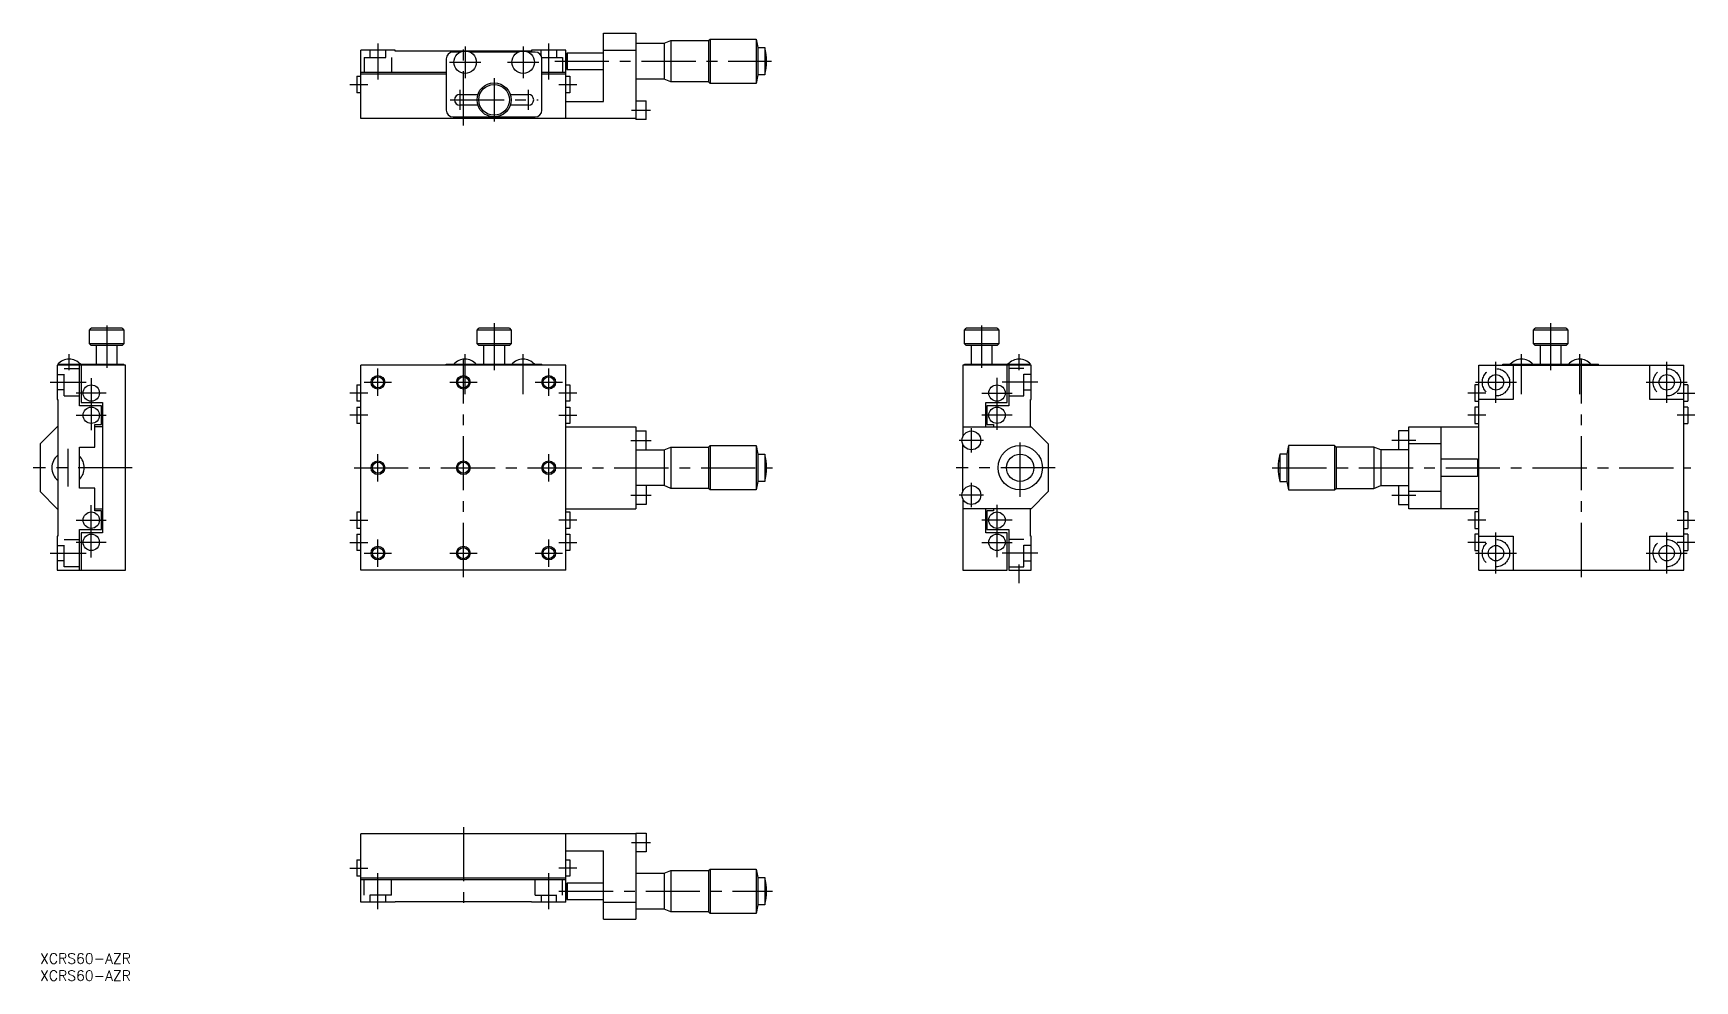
# Model space of a CAD drawing. Extents: x -2 to 484, y -8 to 269.
import ezdxf

# ---------------------------------------------------------------- set-up
doc = ezdxf.new("R2010")
doc.units = 0
doc.header["$LTSCALE"] = 0.5
doc.linetypes.add('CENTER', pattern=[50.8, 31.75, -6.35, 6.35, -6.35])
doc.linetypes.add('DASHED', pattern=[19.05, 12.7, -6.35])
for name, color, linetype in [('MSM_CENTER', 1, 'CENTER'), ('MSM_CONTINUOUS', 7, 'CONTINUOUS'), ('MSM_DASHED', 4, 'DASHED'), ('MSM_NARROW', 5, 'CONTINUOUS'), ('MSM_PART_NUMBER', 7, 'CONTINUOUS')]:
    doc.layers.add(name, color=color, linetype=linetype)
doc.styles.get("Standard").update_dxf_attribs({"font": 'txt.shx', "height": 3, "bigfont": 'bigfont.shx'})

# ---------------------------------------------------------------- blocks, each defined once
blk = doc.blocks.new('*U2')
at = {"layer": 'MSM_PART_NUMBER'}
blk.add_text('XCRS60-AZR', height=3, dxfattribs=at).set_placement((0, -3))
blk = doc.blocks.new('*U3')
at = {"layer": 'MSM_PART_NUMBER'}
blk.add_text('XCRS60-AZR', height=3, dxfattribs=at).set_placement((0, -8))

msp = doc.modelspace()

# ---------------------------------------------------------------- linework, layer by layer
at = {"layer": 'MSM_CENTER'}
for p, q in [((98.92, 266.35), (98.92, 255.85)), ((123.92, 242.35), (123.92, 266.35)), ((124.42, 265.46), (124.42, 256.24)), ((141.42, 265.46), (141.42, 256.24)), ((148.92, 255.85), (148.92, 266.35)), ((119.82, 260.85), (129.03, 260.85)), ((136.82, 260.85), (146.03, 260.85)), ((150.67, 261.15), (214.17, 261.15)), ((90.72, 254.35), (95.92, 254.35)), ((132.92, 256.16), (132.92, 243.54)), ((151.92, 254.35), (157.12, 254.35)), ((120.02, 249.85), (145.83, 249.85)), ((122.92, 252.76), (122.92, 246.94)), ((142.92, 252.76), (142.92, 246.94)), ((173.12, 246.85), (178.73, 246.85)), ((19.5, 183.77), (19.5, 171.38)), ((132.92, 184.44), (132.92, 170.71)), ((275.65, 183.77), (275.65, 171.38)), ((442.23, 184.44), (442.23, 170.71)), ((8.5, 170.68), (8.5, 175.44)), ((124.42, 163.75), (124.42, 175.44)), ((141.42, 163.75), (141.42, 175.44)), ((286.65, 170.68), (286.65, 175.44)), ((433.73, 163.75), (433.73, 175.44)), ((450.73, 163.75), (450.73, 175.44)), ((98.92, 163.18), (98.92, 171.18)), ((123.92, 110.17), (123.92, 174.18)), ((148.92, 163.18), (148.92, 171.18)), ((426.23, 161.18), (426.23, 173.18)), ((451.23, 110.17), (451.23, 174.18)), ((476.23, 161.18), (476.23, 173.18)), ((3, 167.17), (13.5, 167.17)), ((15, 168.43), (15, 153.12)), ((94.92, 167.17), (102.92, 167.17)), ((119.92, 167.17), (127.92, 167.17)), ((144.92, 167.17), (152.92, 167.17)), ((280.15, 153.23), (280.15, 168.53)), ((292.15, 167.17), (281.65, 167.17)), ((420.23, 167.17), (432.23, 167.17)), ((470.23, 167.17), (482.23, 167.17)), ((19.4, 164.02), (10.6, 164.02)), ((95.92, 164.02), (90.72, 164.02)), ((157.12, 164.02), (151.92, 164.02)), ((275.75, 164.02), (284.55, 164.02)), ((423.23, 164.02), (418.03, 164.02)), ((479.23, 164.02), (484.43, 164.02)), ((10.6, 157.53), (19.4, 157.53)), ((95.92, 157.53), (90.72, 157.53)), ((151.92, 157.53), (157.12, 157.53)), ((284.55, 157.53), (275.75, 157.53)), ((423.23, 157.53), (418.03, 157.53)), ((484.43, 157.53), (479.23, 157.53)), ((272.65, 146.63), (272.65, 153.72)), ((8.2, 136.63), (8.2, 147.72)), ((98.92, 138.17), (98.92, 146.17)), ((148.92, 138.17), (148.92, 146.17)), ((172.96, 150.18), (178.89, 150.18)), ((276.2, 150.18), (269.1, 150.18)), ((286.95, 133.68), (286.95, 150.68)), ((402.73, 150.18), (395.73, 150.18)), ((27, 142.17), (-2, 142.17)), ((91.92, 142.17), (214.43, 142.17)), ((297.15, 142.17), (268.15, 142.17)), ((360.72, 142.17), (483.23, 142.17)), ((272.65, 130.63), (272.65, 137.72)), ((172.96, 134.18), (178.89, 134.18)), ((276.2, 134.18), (269.1, 134.18)), ((395.73, 134.18), (402.73, 134.18)), ((10.6, 126.83), (19.4, 126.83)), ((15, 115.93), (15, 131.23)), ((90.72, 126.83), (95.92, 126.83)), ((157.12, 126.83), (151.92, 126.83)), ((284.55, 126.83), (275.75, 126.83)), ((280.15, 116.03), (280.15, 131.32)), ((423.23, 126.83), (418.03, 126.83)), ((479.23, 126.83), (484.43, 126.83)), ((426.23, 111.17), (426.23, 123.18)), ((476.23, 111.17), (476.23, 123.18)), ((3, 117.17), (13.5, 117.17)), ((19.4, 120.33), (10.6, 120.33)), ((90.72, 120.33), (95.92, 120.33)), ((94.92, 117.17), (102.92, 117.17)), ((98.92, 113.17), (98.92, 121.17)), ((119.92, 117.17), (127.92, 117.17)), ((144.92, 117.17), (152.92, 117.17)), ((148.92, 113.17), (148.92, 121.17)), ((151.92, 120.33), (157.12, 120.33)), ((275.75, 120.33), (284.55, 120.33)), ((292.15, 117.17), (281.65, 117.17)), ((423.23, 120.33), (418.03, 120.33)), ((420.23, 117.17), (432.23, 117.17)), ((470.23, 117.17), (482.23, 117.17)), ((484.43, 120.33), (479.23, 120.33)), ((286.65, 108.37), (286.65, 113.88)), ((123.92, 37), (123.92, 13)), ((173.12, 32.5), (178.73, 32.5)), ((90.72, 25), (95.92, 25)), ((157.12, 25), (151.92, 25)), ((98.92, 13), (98.92, 23.5)), ((148.92, 13), (148.92, 23.5)), ((151.92, 18.2), (214.43, 18.2))]:
    msp.add_line(p, q, dxfattribs=at)
at = {"layer": 'MSM_CONTINUOUS'}
for p, q in [((164.92, 249.35), (164.92, 269.35)), ((164.92, 269.35), (174.42, 269.35)), ((174.42, 269.35), (174.42, 244.1)), ((195.67, 267.2), (196.17, 267.65)), ((196.17, 267.65), (209.67, 267.65)), ((196.17, 267.65), (196.17, 254.65)), ((209.67, 267.65), (210.17, 265.15)), ((209.67, 267.65), (209.67, 254.65)), ((103.92, 264.35), (93.92, 264.35)), ((93.92, 244.35), (93.92, 264.35)), ((103.92, 264.15), (103.92, 264.35)), ((143.92, 264.15), (103.92, 264.15)), ((123.05, 263.85), (120.92, 263.85)), ((140.05, 263.85), (125.8, 263.85)), ((144.92, 263.85), (142.8, 263.85)), ((153.92, 264.35), (143.92, 264.35)), ((143.92, 264.35), (143.92, 264.15)), ((153.92, 244.35), (153.92, 264.35)), ((154.29, 263.65), (164.92, 263.65)), ((154.29, 263.65), (154.29, 258.65)), ((164.92, 264.35), (174.42, 264.35)), ((174.42, 266.4), (182.67, 266.4)), ((182.67, 266.4), (184.67, 267.2)), ((182.67, 266.4), (182.67, 255.9)), ((184.67, 267.2), (195.67, 267.2)), ((184.67, 267.2), (184.67, 255.1)), ((195.67, 267.2), (195.67, 255.1)), ((210.17, 265.15), (212.17, 265.15)), ((210.17, 265.15), (210.17, 257.15)), ((212.17, 265.15), (212.17, 257.15)), ((118.92, 257.85), (93.92, 257.85)), ((118.92, 261.85), (118.92, 246.85)), ((146.92, 246.85), (146.92, 261.85)), ((153.92, 257.85), (146.92, 257.85)), ((164.92, 258.65), (154.29, 258.65)), ((92.72, 256.75), (92.72, 251.95)), ((92.72, 256.75), (93.92, 256.75)), ((118.92, 257.35), (93.92, 257.35)), ((153.92, 257.35), (146.92, 257.35)), ((153.92, 256.75), (155.12, 256.75)), ((155.12, 256.75), (155.12, 251.95)), ((182.67, 255.9), (174.42, 255.9)), ((184.67, 255.1), (182.67, 255.9)), ((195.67, 255.1), (184.67, 255.1)), ((196.17, 254.65), (195.67, 255.1)), ((209.67, 254.65), (196.17, 254.65)), ((210.17, 257.15), (209.67, 254.65)), ((212.17, 257.15), (210.17, 257.15)), ((93.92, 251.95), (92.72, 251.95)), ((122.92, 251.45), (128.19, 251.45)), ((128.19, 248.25), (122.92, 248.25)), ((137.66, 251.45), (142.92, 251.45)), ((142.92, 248.25), (137.66, 248.25)), ((155.12, 251.95), (153.92, 251.95)), ((153.92, 249.35), (164.92, 249.35)), ((174.42, 249.6), (177.42, 249.6)), ((177.42, 244.1), (177.42, 249.6)), ((174.42, 244.35), (93.92, 244.35)), ((120.92, 244.85), (144.92, 244.85)), ((177.42, 244.1), (174.42, 244.1)), ((14.5, 182.47), (15, 182.98)), ((14.5, 178.47), (14.5, 182.47)), ((24.5, 182.47), (14.5, 182.47)), ((24, 182.98), (15, 182.98)), ((24, 182.98), (24.5, 182.47)), ((24.5, 182.47), (24.5, 178.47)), ((127.92, 182.47), (128.42, 182.98)), ((127.92, 178.47), (127.92, 182.47)), ((137.92, 182.47), (127.92, 182.47)), ((137.42, 182.98), (128.42, 182.98)), ((137.42, 182.98), (137.92, 182.47)), ((137.92, 182.47), (137.92, 178.47)), ((270.65, 182.47), (271.15, 182.98)), ((270.65, 178.47), (270.65, 182.47)), ((280.65, 182.47), (270.65, 182.47)), ((280.15, 182.98), (271.15, 182.98)), ((280.15, 182.98), (280.65, 182.47)), ((280.65, 182.47), (280.65, 178.47)), ((437.23, 182.47), (437.73, 182.98)), ((437.23, 178.47), (437.23, 182.47)), ((447.23, 182.47), (437.23, 182.47)), ((446.73, 182.98), (437.73, 182.98)), ((446.73, 182.98), (447.23, 182.47)), ((447.23, 182.47), (447.23, 178.47)), ((15, 177.98), (14.5, 178.47)), ((24.5, 178.47), (14.5, 178.47)), ((24, 177.98), (15, 177.98)), ((16.5, 172.47), (16.5, 177.98)), ((22.5, 177.98), (22.5, 172.47)), ((24.5, 178.47), (24, 177.98)), ((128.42, 177.98), (127.92, 178.47)), ((137.92, 178.47), (127.92, 178.47)), ((137.42, 177.98), (128.42, 177.98)), ((129.92, 172.47), (129.92, 177.98)), ((135.92, 177.98), (135.92, 172.47)), ((137.92, 178.47), (137.42, 177.98)), ((271.15, 177.98), (270.65, 178.47)), ((280.65, 178.47), (270.65, 178.47)), ((280.15, 177.98), (271.15, 177.98)), ((272.65, 172.47), (272.65, 177.98)), ((278.65, 177.98), (278.65, 172.47)), ((280.65, 178.47), (280.15, 177.98)), ((437.73, 177.98), (437.23, 178.47)), ((447.23, 178.47), (437.23, 178.47)), ((446.73, 177.98), (437.73, 177.98)), ((439.23, 172.47), (439.23, 177.98)), ((445.23, 177.98), (445.23, 172.47)), ((447.23, 178.47), (446.73, 177.98)), ((25, 172.17), (5, 172.17)), ((5, 172.17), (5, 162.18)), ((5.2, 172.47), (24.5, 172.47)), ((5.5, 172.17), (5.5, 172.47)), ((11.5, 160.28), (11.5, 172.17)), ((12, 172.17), (12, 161.28)), ((24.5, 172.17), (24.5, 172.47)), ((25, 112.17), (25, 172.17)), ((153.92, 172.17), (93.92, 172.17)), ((93.92, 112.17), (93.92, 172.17)), ((118.92, 172.17), (118.92, 172.47)), ((118.92, 172.47), (146.92, 172.47)), ((146.92, 172.17), (146.92, 172.47)), ((153.92, 112.17), (153.92, 172.17)), ((270.15, 172.17), (270.15, 151.32)), ((290.15, 172.17), (270.15, 172.17)), ((270.65, 172.17), (270.65, 172.47)), ((270.65, 172.47), (289.95, 172.47)), ((283.15, 161.28), (283.15, 172.17)), ((283.65, 172.17), (283.65, 160.28)), ((289.65, 172.17), (289.65, 172.47)), ((290.15, 162.18), (290.15, 172.17)), ((421.23, 112.17), (421.23, 172.17)), ((421.23, 172.17), (481.23, 172.17)), ((428.23, 172.17), (428.23, 172.47)), ((428.23, 172.47), (456.23, 172.47)), ((431.23, 172.17), (431.23, 162.18)), ((456.23, 172.17), (456.23, 172.47)), ((471.23, 162.18), (471.23, 172.17)), ((481.23, 112.17), (481.23, 172.17)), ((92.72, 166.43), (93.92, 166.43)), ((92.72, 166.43), (92.72, 161.62)), ((153.92, 166.43), (155.12, 166.43)), ((155.12, 166.43), (155.12, 161.62)), ((421.23, 166.43), (420.03, 166.43)), ((420.03, 166.43), (420.03, 161.62)), ((482.43, 166.43), (481.23, 166.43)), ((482.43, 166.43), (482.43, 161.62)), ((5, 162.18), (5.2, 162.18)), ((5.2, 162.18), (5.2, 122.18)), ((12, 161.28), (18.3, 161.28)), ((18.3, 161.28), (18.3, 123.08)), ((93.92, 161.62), (92.72, 161.62)), ((155.12, 161.62), (153.92, 161.62)), ((276.85, 154.17), (276.85, 161.28)), ((276.85, 161.28), (283.15, 161.28)), ((289.95, 154.17), (289.95, 162.18)), ((289.95, 162.18), (290.15, 162.18)), ((420.03, 161.62), (421.23, 161.62)), ((431.23, 162.18), (421.23, 162.18)), ((481.23, 162.18), (471.23, 162.18)), ((481.23, 161.62), (482.43, 161.62)), ((18, 160.28), (11.5, 160.28)), ((18, 154.78), (18, 160.28)), ((92.72, 159.93), (93.92, 159.93)), ((92.72, 159.93), (92.72, 155.12)), ((153.92, 159.93), (155.12, 159.93)), ((155.12, 159.93), (155.12, 155.12)), ((277.15, 160.28), (277.15, 154.78)), ((283.65, 160.28), (277.15, 160.28)), ((421.23, 159.93), (420.03, 159.93)), ((420.03, 159.93), (420.03, 155.12)), ((482.43, 159.93), (481.23, 159.93)), ((482.43, 159.93), (482.43, 155.12)), ((5, 154.17), (0, 149.18)), ((5.2, 154.17), (5, 154.17)), ((16, 148.18), (16, 154.78)), ((16, 154.78), (18, 154.78)), ((18.3, 154.17), (16, 154.17)), ((93.92, 155.12), (92.72, 155.12)), ((155.12, 155.12), (153.92, 155.12)), ((153.92, 154.17), (174.42, 154.17)), ((174.42, 154.17), (174.42, 130.17)), ((174.42, 152.93), (177.42, 152.93)), ((177.42, 147.42), (177.42, 152.93)), ((270.15, 154.17), (290.15, 154.17)), ((277.15, 154.78), (279.15, 154.78)), ((279.15, 154.78), (279.15, 154.17)), ((290.15, 154.17), (295.15, 149.18)), ((400.73, 152.93), (397.73, 152.93)), ((397.73, 152.93), (397.73, 147.42)), ((400.73, 130.17), (400.73, 154.17)), ((400.73, 154.17), (421.23, 154.17)), ((410.23, 130.17), (410.23, 154.17)), ((420.03, 155.12), (421.23, 155.12)), ((481.23, 155.12), (482.43, 155.12)), ((0, 149.18), (0, 135.18)), ((11.5, 136.18), (11.5, 148.18)), ((11.5, 148.18), (16, 148.18)), ((174.42, 147.42), (182.67, 147.42)), ((182.67, 147.42), (184.67, 148.22)), ((182.67, 147.42), (182.67, 136.92)), ((184.67, 148.22), (195.67, 148.22)), ((184.67, 148.22), (184.67, 136.12)), ((195.67, 148.22), (196.17, 148.67)), ((195.67, 148.22), (195.67, 136.12)), ((196.17, 148.67), (209.67, 148.67)), ((196.17, 148.67), (196.17, 135.67)), ((209.67, 148.67), (210.17, 146.17)), ((209.67, 148.67), (209.67, 135.67)), ((210.17, 146.17), (212.17, 146.17)), ((210.17, 146.17), (210.17, 138.17)), ((212.17, 146.17), (212.17, 138.17)), ((270.15, 135.32), (270.15, 149.03)), ((295.15, 149.18), (295.15, 135.18)), ((364.98, 146.17), (362.98, 146.17)), ((362.98, 146.17), (362.98, 138.17)), ((365.48, 148.67), (364.98, 146.17)), ((364.98, 146.17), (364.98, 138.17)), ((378.98, 148.67), (365.48, 148.67)), ((365.48, 148.67), (365.48, 135.67)), ((379.48, 148.22), (378.98, 148.67)), ((378.98, 148.67), (378.98, 135.67)), ((390.48, 148.22), (379.48, 148.22)), ((379.48, 148.22), (379.48, 136.12)), ((392.48, 147.42), (390.48, 148.22)), ((390.48, 148.22), (390.48, 136.12)), ((400.73, 147.42), (392.48, 147.42)), ((392.48, 147.42), (392.48, 136.92)), ((410.23, 149.18), (400.73, 149.18)), ((420.86, 144.68), (410.23, 144.68)), ((420.86, 144.68), (420.86, 139.68)), ((182.67, 136.92), (174.42, 136.92)), ((177.42, 136.92), (177.42, 131.43)), ((184.67, 136.12), (182.67, 136.92)), ((210.17, 138.17), (209.67, 135.67)), ((212.17, 138.17), (210.17, 138.17)), ((362.98, 138.17), (364.98, 138.17)), ((364.98, 138.17), (365.48, 135.67)), ((390.48, 136.12), (392.48, 136.92)), ((392.48, 136.92), (400.73, 136.92)), ((397.73, 136.92), (397.73, 131.43)), ((410.23, 139.68), (420.86, 139.68)), ((0, 135.18), (5, 130.17)), ((16, 136.18), (11.5, 136.18)), ((16, 129.58), (16, 136.18)), ((177.42, 131.43), (174.42, 131.43)), ((195.67, 136.12), (184.67, 136.12)), ((196.17, 135.67), (195.67, 136.12)), ((209.67, 135.67), (196.17, 135.67)), ((270.15, 133.03), (270.15, 112.17)), ((295.15, 135.18), (290.15, 130.17)), ((365.48, 135.67), (378.98, 135.67)), ((378.98, 135.67), (379.48, 136.12)), ((379.48, 136.12), (390.48, 136.12)), ((397.73, 131.43), (400.73, 131.43)), ((410.23, 135.18), (400.73, 135.18)), ((5, 130.17), (5.2, 130.17)), ((16, 130.17), (18.3, 130.17)), ((18, 129.58), (16, 129.58)), ((18, 124.08), (18, 129.58)), ((92.72, 129.23), (93.92, 129.23)), ((92.72, 129.23), (92.72, 124.42)), ((153.92, 130.17), (174.42, 130.17)), ((153.92, 129.23), (155.12, 129.23)), ((155.12, 129.23), (155.12, 124.42)), ((290.15, 130.17), (270.15, 130.17)), ((276.85, 123.08), (276.85, 130.17)), ((277.15, 129.58), (277.15, 124.08)), ((279.15, 129.58), (277.15, 129.58)), ((279.15, 130.17), (279.15, 129.58)), ((289.95, 122.18), (289.95, 130.17)), ((421.23, 130.17), (400.73, 130.17)), ((421.23, 129.23), (420.03, 129.23)), ((420.03, 129.23), (420.03, 124.42)), ((482.43, 129.23), (481.23, 129.23)), ((482.43, 129.23), (482.43, 124.42)), ((5, 122.18), (5, 112.17)), ((5.2, 122.18), (5, 122.18)), ((11.5, 112.17), (11.5, 124.08)), ((11.5, 124.08), (18, 124.08)), ((12, 123.08), (12, 112.17)), ((18.3, 123.08), (12, 123.08)), ((93.92, 124.42), (92.72, 124.42)), ((92.72, 122.73), (93.92, 122.73)), ((92.72, 122.73), (92.72, 117.93)), ((155.12, 124.42), (153.92, 124.42)), ((153.92, 122.73), (155.12, 122.73)), ((155.12, 122.73), (155.12, 117.93)), ((283.15, 123.08), (276.85, 123.08)), ((277.15, 124.08), (283.65, 124.08)), ((283.15, 112.17), (283.15, 123.08)), ((283.65, 124.08), (283.65, 112.17)), ((290.15, 122.18), (289.95, 122.18)), ((290.15, 112.17), (290.15, 122.18)), ((420.03, 124.42), (421.23, 124.42)), ((421.23, 122.73), (420.03, 122.73)), ((420.03, 122.73), (420.03, 117.93)), ((421.23, 122.18), (431.23, 122.18)), ((431.23, 122.18), (431.23, 112.17)), ((471.23, 112.17), (471.23, 122.18)), ((471.23, 122.18), (481.23, 122.18)), ((481.23, 124.42), (482.43, 124.42)), ((482.43, 122.73), (481.23, 122.73)), ((482.43, 122.73), (482.43, 117.93)), ((93.92, 117.93), (92.72, 117.93)), ((155.12, 117.93), (153.92, 117.93)), ((420.03, 117.93), (421.23, 117.93)), ((481.23, 117.93), (482.43, 117.93)), ((5, 112.17), (25, 112.17)), ((153.92, 112.17), (93.92, 112.17)), ((270.15, 112.17), (283.15, 112.17)), ((283.65, 112.17), (290.15, 112.17)), ((421.23, 112.17), (481.23, 112.17)), ((174.42, 35), (93.92, 35)), ((93.92, 15), (93.92, 35)), ((153.92, 15), (153.92, 35)), ((174.42, 35.25), (177.42, 35.25)), ((174.42, 35.25), (174.42, 10)), ((177.42, 35.25), (177.42, 29.75)), ((153.92, 30), (164.92, 30)), ((164.92, 10), (164.92, 30)), ((177.42, 29.75), (174.42, 29.75)), ((92.72, 27.4), (92.72, 22.6)), ((92.72, 27.4), (93.92, 27.4)), ((153.92, 27.4), (155.12, 27.4)), ((155.12, 27.4), (155.12, 22.6)), ((195.67, 24.25), (196.17, 24.7)), ((196.17, 24.7), (209.67, 24.7)), ((196.17, 24.7), (196.17, 11.7)), ((209.67, 24.7), (210.17, 22.2)), ((209.67, 24.7), (209.67, 11.7)), ((93.92, 22.6), (92.72, 22.6)), ((153.92, 22), (93.92, 22)), ((153.92, 21.5), (93.92, 21.5)), ((155.12, 22.6), (153.92, 22.6)), ((154.29, 20.7), (164.92, 20.7)), ((154.29, 20.7), (154.29, 15.7)), ((174.42, 23.45), (182.67, 23.45)), ((182.67, 23.45), (184.67, 24.25)), ((182.67, 23.45), (182.67, 12.95)), ((184.67, 24.25), (195.67, 24.25)), ((184.67, 24.25), (184.67, 12.15)), ((195.67, 24.25), (195.67, 12.15)), ((210.17, 22.2), (212.17, 22.2)), ((210.17, 22.2), (210.17, 14.2)), ((212.17, 22.2), (212.17, 14.2)), ((103.92, 15), (93.92, 15)), ((103.92, 15.2), (143.92, 15.2)), ((103.92, 15), (103.92, 15.2)), ((143.92, 15.2), (143.92, 15)), ((153.92, 15), (143.92, 15)), ((164.92, 15.7), (154.29, 15.7)), ((164.92, 15), (174.42, 15)), ((164.92, 10), (174.42, 10)), ((182.67, 12.95), (174.42, 12.95)), ((184.67, 12.15), (182.67, 12.95)), ((195.67, 12.15), (184.67, 12.15)), ((196.17, 11.7), (195.67, 12.15)), ((209.67, 11.7), (196.17, 11.7)), ((210.17, 14.2), (209.67, 11.7)), ((212.17, 14.2), (210.17, 14.2))]:
    msp.add_line(p, q, dxfattribs=at)
for centre, radius in [((124.42, 260.85), 3.3), ((141.42, 260.85), 3.3), ((132.92, 249.85), 5), ((132.92, 249.85), 4.5), ((15, 164.02), 2.4), ((98.92, 167.17), 1.62), ((123.92, 167.17), 1.62), ((148.92, 167.17), 1.62), ((280.15, 164.02), 2.4), ((426.23, 167.17), 2.25), ((476.23, 167.17), 2.25), ((15, 157.53), 2.4), ((280.15, 157.53), 2.4), ((272.65, 150.18), 2.75), ((286.95, 142.17), 6.5), ((286.95, 142.17), 4), ((98.92, 142.17), 1.62), ((123.92, 142.17), 1.62), ((148.92, 142.17), 1.62), ((272.65, 134.18), 2.75), ((15, 126.83), 2.4), ((280.15, 126.83), 2.4), ((15, 120.33), 2.4), ((280.15, 120.33), 2.4), ((98.92, 117.17), 1.62), ((123.92, 117.17), 1.62), ((148.92, 117.17), 1.62), ((426.23, 117.17), 2.25), ((476.23, 117.17), 2.25)]:
    msp.add_circle(centre, radius, dxfattribs=at)
for centre, radius, start, end in [((120.92, 261.85), 2, 90, 180), ((144.92, 261.85), 2, 0, 90), ((162.55, 261.15), 8.63, 163.1627, 196.8373), ((196.42, 261.15), 16.25, 345.75, 14.25), ((122.92, 249.85), 1.6, 90, 270), ((142.92, 249.85), 1.6, 270, 90), ((120.92, 246.85), 2, 180, 270), ((144.92, 246.85), 2, 270, 0), ((8.5, 169.6), 4.38, 41.1121, 138.8879), ((124.42, 169.6), 4.38, 41.1121, 138.8879), ((141.42, 169.6), 4.38, 41.1121, 138.8879), ((286.65, 169.6), 4.38, 41.1121, 138.8879), ((433.73, 169.6), 4.38, 41.1121, 138.8879), ((450.73, 169.6), 4.38, 41.1121, 138.8879), ((196.42, 142.17), 16.25, 345.75, 14.25), ((378.73, 142.17), 16.25, 165.75, 194.25), ((8.2, 142.17), 4.75, 129.1667, 230.8333), ((8.2, 142.17), 4.75, 314.0063, 45.9937), ((412.6, 142.17), 8.63, 343.1627, 16.8373), ((162.55, 18.2), 8.63, 163.1627, 196.8373), ((196.42, 18.2), 16.25, 345.75, 14.25)]:
    msp.add_arc(centre, radius, start, end, dxfattribs=at)
at = {"layer": 'MSM_DASHED'}
for p, q in [((96.67, 262.25), (96.67, 264.35)), ((101.17, 264.35), (101.17, 262.25)), ((146.67, 262.82), (146.67, 264.35)), ((151.17, 264.35), (151.17, 262.25)), ((94.92, 262.25), (102.92, 262.25)), ((94.92, 262.25), (94.92, 257.85)), ((102.92, 262.25), (102.92, 257.85)), ((146.88, 262.25), (152.92, 262.25)), ((152.92, 262.25), (152.92, 257.85)), ((7.1, 171.18), (11.5, 171.18)), ((7.1, 163.18), (7.1, 171.18)), ((288.05, 171.18), (283.65, 171.18)), ((288.05, 163.18), (288.05, 171.18)), ((5, 169.43), (7.1, 169.43)), ((290.15, 169.43), (288.05, 169.43)), ((7.1, 164.93), (5, 164.93)), ((7.1, 163.18), (11.5, 163.18)), ((283.65, 163.18), (288.05, 163.18)), ((288.05, 164.93), (290.15, 164.93)), ((5, 119.42), (7.1, 119.42)), ((7.1, 113.17), (7.1, 121.17)), ((7.1, 121.17), (11.5, 121.17)), ((288.05, 121.17), (283.65, 121.17)), ((288.05, 113.17), (288.05, 121.17)), ((290.15, 119.42), (288.05, 119.42)), ((7.1, 114.92), (5, 114.92)), ((11.5, 113.17), (7.1, 113.17)), ((283.65, 113.17), (288.05, 113.17)), ((288.05, 114.92), (290.15, 114.92)), ((94.92, 17.1), (94.92, 21.5)), ((102.92, 17.1), (102.92, 21.5)), ((144.92, 17.1), (144.92, 21.5)), ((152.92, 17.1), (152.92, 21.5)), ((102.92, 17.1), (94.92, 17.1)), ((96.67, 15), (96.67, 17.1)), ((101.17, 17.1), (101.17, 15)), ((144.92, 17.1), (152.92, 17.1)), ((146.67, 17.1), (146.67, 15)), ((151.17, 15), (151.17, 17.1))]:
    msp.add_line(p, q, dxfattribs=at)
for centre in [(426.23, 167.17), (476.23, 167.17), (426.23, 117.17), (476.23, 117.17)]:
    msp.add_circle(centre, 4, dxfattribs=at)
at = {"layer": 'MSM_NARROW'}
for centre in [(98.92, 167.17), (123.92, 167.17), (148.92, 167.17), (98.92, 142.17), (123.92, 142.17), (148.92, 142.17), (98.92, 117.17), (123.92, 117.17), (148.92, 117.17)]:
    msp.add_circle(centre, 2, dxfattribs=at)

# ---------------------------------------------------------------- block references
at = {"layer": 'MSM_CONTINUOUS'}
for name in ['*U2', '*U3']:
    msp.add_blockref(name, (0, 0), dxfattribs=at)

doc.saveas('drawing.dxf')
